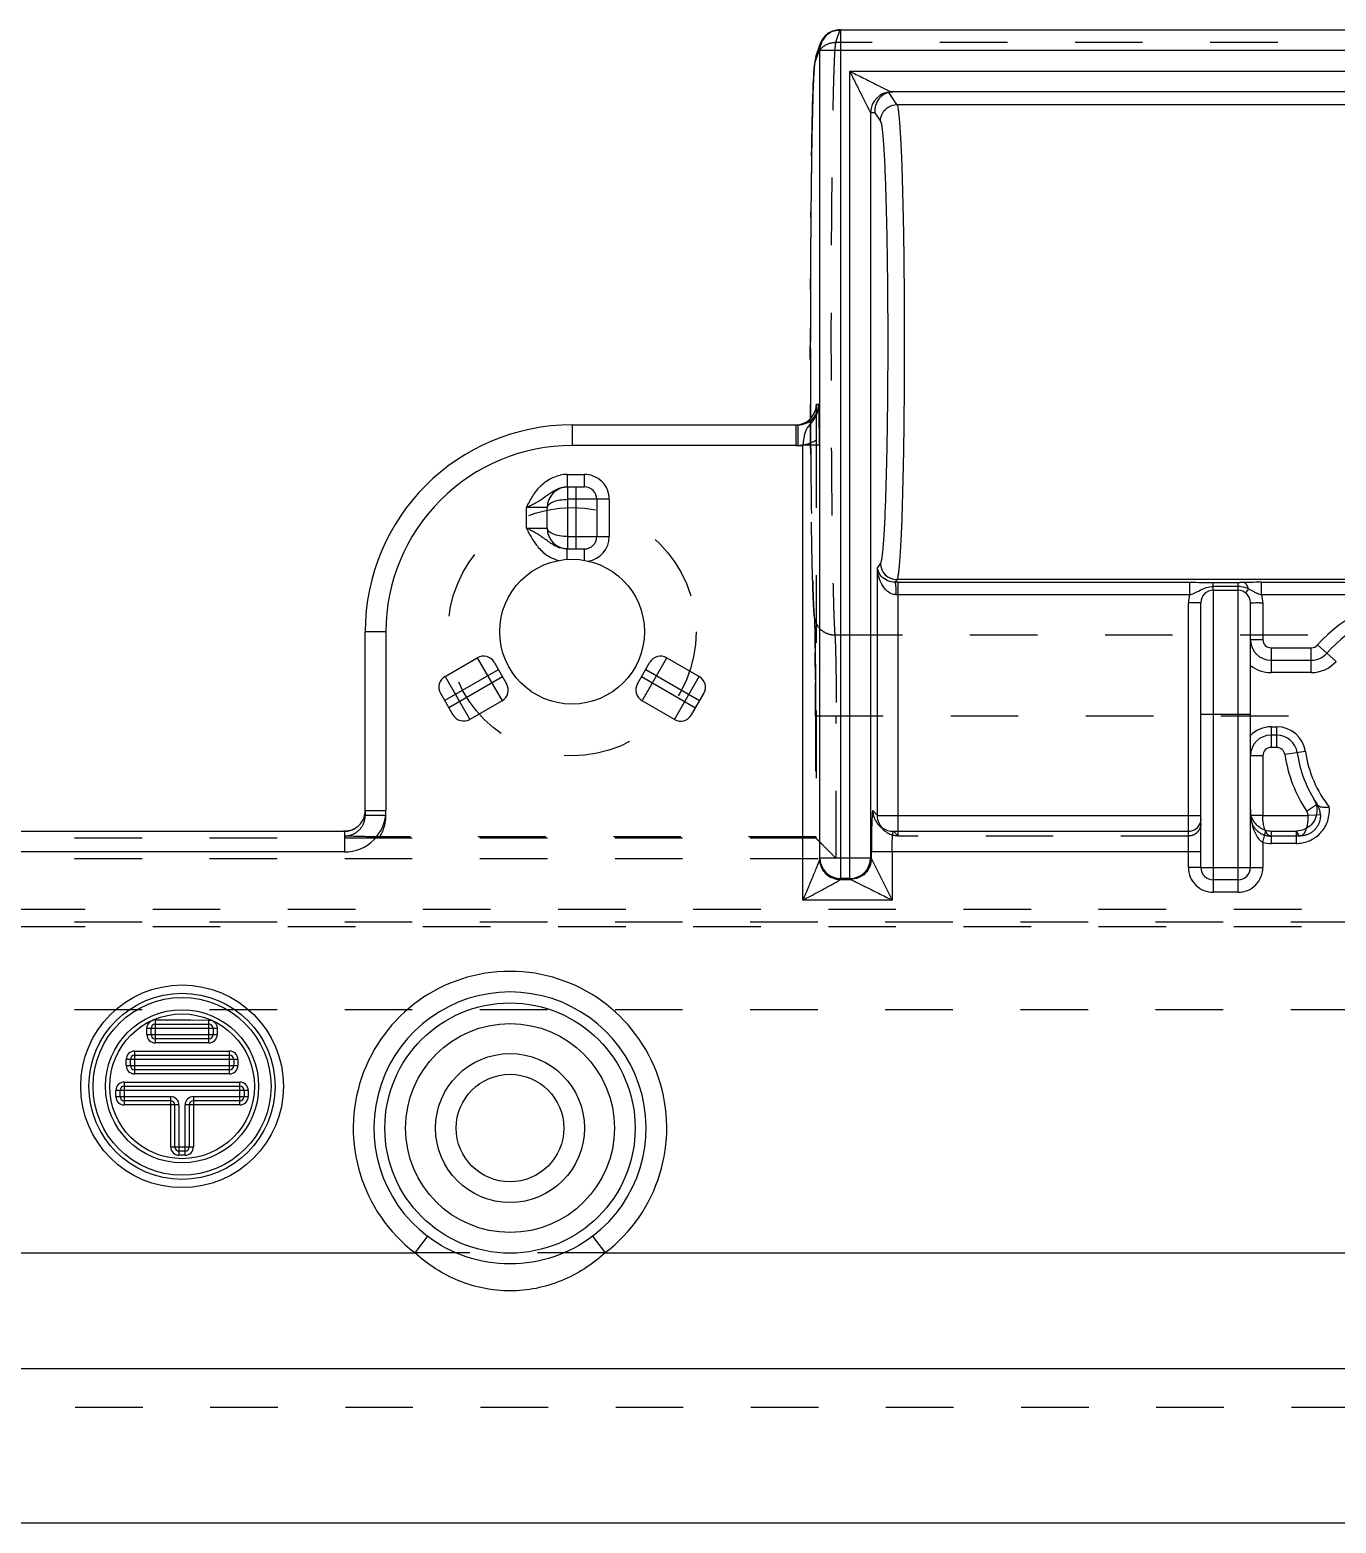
# Model space of a CAD drawing. Header units: millimetres. Extents: x 564 to 2602, y -1989 to 1042.
# Drawn here: x 1040.51 to 1072.09, y 110.2 to 146.3 of the extents above; entities that cross this region are included whole.
import ezdxf

# ---------------------------------------------------------------- set-up
doc = ezdxf.new("R2010")
doc.units = ezdxf.units.MM
doc.header["$LTSCALE"] = 16.335
doc.linetypes.add('HIDDEN', pattern=[0.2, 0.1, -0.1])
doc.layers.get('0').update_dxf_attribs({"linetype": 'CONTINUOUS'})
doc.layers.add('DEFAULT_2', color=8, linetype='HIDDEN')

msp = doc.modelspace()

# ---------------------------------------------------------------- linework, layer by layer
at = {"color": 7, "linetype": 'Continuous'}
for p, q in [((1060.105, 146.296), (1060.105, 125.779)), ((1060.105, 146.296), (1083.845, 146.296)), ((1059.511, 145.647), (1059.613, 145.952)), ((1059.587, 145.794), (1059.613, 145.952)), ((1059.486, 145.489), (1059.587, 145.794)), ((1059.511, 145.647), (1059.486, 145.489)), ((1059.605, 126.279), (1059.605, 145.796)), ((1084.114, 145.796), (1059.605, 145.796)), ((1060.331, 125.779), (1060.331, 145.294)), ((1060.331, 145.294), (1084.114, 145.294)), ((1061.468, 144.49), (1061.273, 144.784)), ((1084.123, 144.794), (1061.331, 144.794)), ((1061.468, 144.49), (1077.814, 144.49)), ((1060.831, 144.294), (1060.831, 126.279)), ((1060.933, 144.294), (1060.831, 144.294)), ((1060.933, 144.294), (1061.068, 144.091)), ((1059.404, 143.247), (1059.405, 143.294)), ((1059.386, 141.77), (1059.388, 141.899)), ((1059.376, 140.009), (1059.377, 140.282)), ((1059.374, 138.324), (1059.374, 138.659)), ((1059.377, 137.238), (1059.379, 136.853)), ((1059.378, 136.894), (1059.377, 137.236)), ((1059.521, 137.248), (1059.579, 137.248)), ((1053.614, 136.748), (1053.614, 136.248)), ((1053.614, 136.748), (1059.079, 136.748)), ((1059.079, 136.248), (1059.079, 136.748)), ((1059.079, 136.248), (1053.614, 136.248)), ((1059.195, 125.261), (1059.195, 136.255)), ((1059.594, 136.255), (1059.195, 136.255)), ((1059.594, 136.255), (1059.594, 126.254)), ((1053.494, 135.548), (1053.494, 135.248)), ((1053.494, 135.548), (1053.914, 135.548)), ((1053.914, 135.248), (1053.914, 135.548)), ((1053.514, 133.748), (1053.514, 135.248)), ((1053.514, 135.248), (1053.914, 135.248)), ((1053.714, 133.748), (1053.714, 135.248)), ((1052.514, 134.248), (1052.514, 134.748)), ((1053.014, 134.748), (1052.514, 134.748)), ((1053.014, 134.248), (1053.014, 134.748)), ((1054.514, 134.948), (1053.514, 134.948)), ((1054.214, 134.948), (1054.214, 134.048)), ((1054.514, 134.948), (1054.514, 134.048)), ((1052.514, 134.248), (1053.014, 134.248)), ((1053.514, 134.048), (1054.514, 134.048)), ((1053.494, 133.494), (1053.494, 133.715)), ((1053.514, 133.748), (1053.914, 133.748)), ((1053.914, 133.472), (1053.914, 133.748)), ((1061.068, 133.405), (1060.999, 133.302)), ((1060.999, 127.307), (1060.999, 133.302)), ((1061.468, 133.006), (1061.426, 132.942)), ((1077.814, 133.006), (1061.468, 133.006)), ((1061.499, 127.112), (1061.499, 132.942)), ((1061.499, 132.942), (1068.546, 132.942)), ((1068.546, 132.642), (1068.546, 132.942)), ((1069.114, 132.758), (1069.114, 132.933)), ((1069.114, 132.933), (1069.714, 132.933)), ((1069.714, 132.788), (1069.714, 132.933)), ((1069.888, 132.936), (1069.855, 132.935)), ((1070.281, 132.642), (1070.281, 132.942)), ((1070.281, 132.942), (1077.946, 132.942)), ((1068.546, 132.642), (1061.499, 132.642)), ((1069.714, 132.841), (1069.114, 132.841)), ((1069.114, 132.748), (1069.114, 125.448)), ((1069.114, 132.748), (1069.714, 132.748)), ((1069.714, 125.448), (1069.714, 132.748)), ((1069.965, 132.781), (1069.894, 132.687)), ((1077.946, 132.642), (1070.281, 132.642)), ((1068.514, 127.106), (1068.514, 132.448)), ((1068.814, 132.448), (1068.514, 132.448)), ((1068.814, 126.048), (1068.814, 132.448)), ((1070.014, 126.048), (1070.014, 132.448)), ((1070.314, 132.445), (1070.314, 131.558)), ((1048.614, 127.422), (1048.614, 131.748)), ((1049.114, 131.748), (1048.614, 131.748)), ((1049.114, 131.748), (1049.114, 127.422)), ((1070.014, 131.558), (1070.314, 131.558)), ((1071.635, 131.426), (1072.085, 131.03)), ((1050.543, 130.667), (1051.322, 131.117)), ((1051.322, 131.117), (1051.922, 130.078)), ((1055.306, 130.078), (1055.906, 131.117)), ((1055.906, 131.117), (1056.689, 130.665)), ((1070.514, 131.358), (1070.514, 130.758)), ((1070.514, 131.358), (1071.484, 131.358)), ((1070.514, 131.058), (1071.484, 131.058)), ((1071.484, 130.758), (1071.484, 131.358)), ((1050.533, 130.084), (1051.832, 130.834)), ((1051.732, 131.008), (1052.032, 130.488)), ((1055.196, 130.488), (1055.496, 131.008)), ((1055.396, 130.834), (1056.698, 130.082)), ((1071.484, 130.758), (1070.514, 130.758)), ((1050.543, 130.667), (1051.143, 129.628)), ((1050.633, 129.911), (1051.932, 130.661)), ((1055.296, 130.661), (1056.598, 129.909)), ((1056.089, 129.626), (1056.689, 130.665)), ((1050.433, 130.258), (1050.733, 129.738)), ((1051.922, 130.078), (1051.143, 129.628)), ((1056.089, 129.626), (1055.306, 130.078)), ((1056.498, 129.736), (1056.798, 130.256)), ((1070.014, 129.748), (1068.814, 129.748)), ((1070.514, 129.448), (1070.514, 128.948)), ((1070.514, 129.448), (1070.65, 129.448)), ((1070.65, 129.248), (1070.514, 129.248)), ((1070.65, 128.948), (1070.65, 129.448)), ((1070.65, 128.948), (1070.514, 128.948)), ((1070.314, 128.748), (1070.014, 128.748)), ((1070.314, 128.748), (1070.314, 127.307)), ((1071.343, 128.848), (1070.848, 128.776)), ((1071.372, 127.412), (1071.586, 127.555)), ((1048.614, 127.422), (1049.114, 127.422)), ((1060.999, 127.307), (1060.885, 127.422)), ((1060.999, 127.307), (1068.804, 127.307)), ((1070.314, 127.307), (1071.405, 127.307)), ((1071.593, 127.314), (1071.405, 127.307)), ((999.114, 126.922), (1048.111, 126.922)), ((1061.385, 126.922), (1068.514, 126.922)), ((1068.514, 126.048), (1068.514, 126.922)), ((1070.314, 126.655), (1070.389, 126.945)), ((1070.514, 126.929), (1070.514, 126.629)), ((1070.514, 126.929), (1071.124, 126.929)), ((1071.124, 126.629), (1071.124, 126.929)), ((1048.114, 126.422), (1032.414, 126.422)), ((1068.814, 126.422), (1060.849, 126.422)), ((1061.349, 126.422), (1061.349, 125.261)), ((1070.314, 126.655), (1070.314, 126.048)), ((1071.124, 126.629), (1070.514, 126.629)), ((1059.596, 126.26), (1059.605, 126.279)), ((1059.605, 126.279), (1060.831, 126.279)), ((1060.849, 126.26), (1060.877, 126.205)), ((1060.877, 126.205), (1061.349, 125.261)), ((1068.814, 126.048), (1070.314, 126.048)), ((1060.096, 125.76), (1060.105, 125.779)), ((1060.096, 125.76), (1060.35, 125.76)), ((1060.331, 125.779), (1060.105, 125.779)), ((1060.331, 125.779), (1060.35, 125.76)), ((1069.714, 125.748), (1069.114, 125.748)), ((1061.349, 125.261), (1059.195, 125.261)), ((1069.714, 125.448), (1069.114, 125.448)), ((1043.336, 122.008), (1043.336, 122.158)), ((1043.386, 122.158), (1043.336, 122.158)), ((1043.436, 122.008), (1043.436, 122.158)), ((1045.036, 122.158), (1043.436, 122.158)), ((1043.527, 122.366), (1043.964, 122.362)), ((1043.536, 122.366), (1043.536, 121.908)), ((1043.536, 122.258), (1044.836, 122.258)), ((1043.964, 122.362), (1044.4, 122.362)), ((1044.4, 122.362), (1044.836, 122.358)), ((1044.836, 122.271), (1044.836, 122.358)), ((1044.836, 121.808), (1044.836, 122.258)), ((1044.936, 122.158), (1044.936, 122.008)), ((1045.036, 122.158), (1045.036, 122.008)), ((1043.336, 122.008), (1044.936, 122.008)), ((1044.836, 121.908), (1043.536, 121.908)), ((1043.536, 121.895), (1043.536, 121.808)), ((1044.836, 121.808), (1043.536, 121.808)), ((1044.986, 122.008), (1045.036, 122.008)), ((1042.836, 121.258), (1042.836, 121.408)), ((1042.886, 121.408), (1042.836, 121.408)), ((1042.936, 121.258), (1042.936, 121.408)), ((1045.536, 121.408), (1042.936, 121.408)), ((1043.036, 121.608), (1043.036, 121.158)), ((1043.036, 121.608), (1045.336, 121.608)), ((1043.036, 121.508), (1045.336, 121.508)), ((1045.336, 121.521), (1045.336, 121.608)), ((1045.336, 121.058), (1045.336, 121.508)), ((1045.436, 121.408), (1045.436, 121.258)), ((1045.536, 121.408), (1045.536, 121.258)), ((1042.836, 121.258), (1045.436, 121.258)), ((1045.336, 121.158), (1043.036, 121.158)), ((1043.036, 121.145), (1043.036, 121.058)), ((1045.336, 121.058), (1043.036, 121.058)), ((1045.486, 121.258), (1045.536, 121.258)), ((1042.586, 120.508), (1042.586, 120.658)), ((1042.636, 120.658), (1042.586, 120.658)), ((1042.686, 120.508), (1042.686, 120.658)), ((1045.686, 120.658), (1042.686, 120.658)), ((1042.786, 120.858), (1042.786, 120.408)), ((1042.786, 120.858), (1045.586, 120.858)), ((1042.786, 120.758), (1045.586, 120.758)), ((1045.586, 120.771), (1045.586, 120.858)), ((1045.586, 120.308), (1045.586, 120.758)), ((1045.686, 120.658), (1045.686, 120.508)), ((1045.786, 120.658), (1045.699, 120.658)), ((1045.786, 120.658), (1045.786, 120.508)), ((1042.586, 120.508), (1042.672, 120.508)), ((1042.686, 120.508), (1043.911, 120.508)), ((1043.911, 120.408), (1042.786, 120.408)), ((1042.786, 120.395), (1042.786, 120.308)), ((1043.911, 120.308), (1042.786, 120.308)), ((1043.911, 120.408), (1043.911, 120.508)), ((1043.911, 119.293), (1043.911, 120.395)), ((1044.011, 119.293), (1044.011, 120.308)), ((1044.111, 120.308), (1044.011, 120.308)), ((1044.111, 120.308), (1044.111, 119.193)), ((1044.261, 119.093), (1044.261, 120.308)), ((1044.361, 120.308), (1044.261, 120.308)), ((1044.361, 120.308), (1044.361, 119.293)), ((1045.586, 120.308), (1044.374, 120.308)), ((1044.461, 120.508), (1044.461, 120.408)), ((1044.461, 120.508), (1045.686, 120.508)), ((1045.586, 120.408), (1044.461, 120.408)), ((1044.461, 120.308), (1044.461, 119.293)), ((1045.736, 120.508), (1045.786, 120.508)), ((1043.911, 119.293), (1044.361, 119.293)), ((1044.261, 119.193), (1044.111, 119.193)), ((1044.111, 119.143), (1044.111, 119.093)), ((1044.374, 119.293), (1044.461, 119.293)), ((1044.261, 119.093), (1044.111, 119.093)), ((1050.118, 117.133), (1049.815, 116.736)), ((1054.11, 117.133), (1054.413, 116.736)), ((1005.664, 116.736), (1049.815, 116.736)), ((1054.413, 116.736), (1087.564, 116.736)), ((1005.664, 113.934), (1087.564, 113.934)), ((1087.564, 110.198), (1005.664, 110.198))]:
    msp.add_line(p, q, dxfattribs=at)
for centre, radius in [((1053.614, 131.748), 1.75), ((1044.186, 120.758), 2.45), ((1044.186, 120.758), 2.25), ((1044.186, 120.758), 2.15), ((1052.114, 119.748), 3.025), ((1044.186, 120.758), 1.85), ((1044.186, 120.758), 1.75), ((1052.114, 119.748), 2.525), ((1052.114, 119.748), 1.8), ((1052.114, 119.748), 1.3)]:
    msp.add_circle(centre, radius, dxfattribs=at)
for centre, radius, start, end in [((1060.105, 145.796), 0.5, 90.0047, 180.0047), ((1060.089, 145.796), 0.5, 90.0021, 161.7667), ((1061.332, 144.293), 0.501, 89.9986, 179.8805), ((1281.486, 139.878), 222.108, 179.13086, 179.47843), ((1386.949, 138.96), 327.575, 179.50856, 179.76884), ((1442.892, 138.748), 383.518, 179.81162, 180.01323), ((1431.972, 138.726), 372.598, 180.06171, 180.22906), ((1059.079, 137.248), 0.5, 269.9869, 359.9871), ((1053.614, 131.748), 5, 90, 180), ((1053.614, 131.748), 4.5, 89.9995, 180.0005), ((1059.079, 137.249), 1.001, 270.0032, 276.6402), ((1053.496, 134.686), 0.862, 90.1915, 101.4027), ((1053.914, 134.948), 0.6, 359.9997, 90.0003), ((1053.514, 134.748), 0.5, 90, 180), ((1053.914, 134.948), 0.3, 0, 90), ((1053.514, 134.248), 0.5, 180, 270), ((1053.914, 134.048), 0.3, 270, 0), ((1053.914, 134.048), 0.6, 278.4228, 360), ((1053.523, 134.426), 0.682, 245.8811, 252.403), ((1061.469, 133.406), 0.4, 180.1289, 269.9148), ((1061.5, 117.903), 15.039, 90.0029, 90.283), ((1069.713, 136.612), 3.679, 270.018, 270.7075), ((1070.35, 115.349), 17.593, 91.2683, 91.5063), ((1061.499, 126.7), 5.942, 89.9998, 90.4429), ((1069.114, 132.448), 0.6, 161.0818, 180), ((1069.114, 132.448), 0.3, 90, 180), ((1069.714, 132.448), 0.3, 0, 90), ((1070.568, 133.628), 1.028, 242.5171, 248.0109), ((1069.714, 132.448), 0.6, 359.7497, 18.918), ((1074.114, 129.248), 3.3, 41.2999, 138.7001), ((1074.114, 129.248), 3, 41.2999, 138.7001), ((1070.514, 131.558), 0.5, 180, 270), ((1070.514, 131.558), 0.2, 179.9956, 270.0027), ((1071.484, 131.558), 0.2, 269.9951, 318.7001), ((1051.472, 130.858), 0.3, 30, 120), ((1055.756, 130.858), 0.3, 60, 150), ((1071.484, 131.558), 0.5, 270, 318.7001), ((1070.514, 131.558), 0.8, 231.3178, 270), ((1071.484, 131.558), 0.8, 269.9996, 318.7001), ((1050.693, 130.408), 0.3, 120, 210), ((1051.772, 130.338), 0.3, 300, 30), ((1055.456, 130.338), 0.3, 150, 240), ((1056.539, 130.406), 0.3, 330, 60), ((1050.993, 129.888), 0.3, 210, 300), ((1056.239, 129.886), 0.3, 240, 330), ((1070.514, 128.748), 0.7, 90, 135.5847), ((1070.514, 128.748), 0.5, 90, 180), ((1070.65, 128.748), 0.7, 8.2114, 90.0009), ((1070.65, 128.748), 0.5, 8.2132, 90), ((1070.514, 128.748), 0.2, 89.9976, 179.9692), ((1070.65, 128.748), 0.2, 8.2099, 90.0025), ((1074.114, 129.248), 3.3, 188.2134, 213.7846), ((1074.114, 129.248), 3, 188.2132, 213.6345), ((1074.114, 129.248), 2.8, 188.2137, 218.3931), ((1048.114, 127.422), 1, 270.0001, 0.0002), ((1048.114, 127.422), 0.5, 320.7514, 359.9998), ((1061.499, 127.307), 0.499, 202.4722, 215.6759), ((1071.206, 127.3), 0.199, 2.0763, 12.7017), ((1070.509, 127.407), 0.477, 236.9204, 255.4342), ((1070.514, 127.428), 0.499, 255.5049, 269.99), ((1070.514, 127.428), 0.799, 255.5152, 269.9901), ((1071.124, 127.415), 0.786, 270.0109, 274.5461), ((1060.105, 126.279), 0.5, 180.0559, 269.9721), ((1060.33, 126.28), 0.5, 270.0826, 359.9174), ((1069.114, 126.048), 0.6, 179.9813, 270.0002), ((1069.114, 126.048), 0.3, 179.9996, 270.0002), ((1069.714, 126.048), 0.6, 269.999, 0.001), ((1069.714, 126.048), 0.3, 270, 0), ((1052.114, 119.748), 3.789, 307.3584, 232.6416), ((1052.114, 119.748), 3.29, 307.358, 232.6418), ((1043.536, 122.158), 0.1, 90, 180), ((1044.836, 122.158), 0.1, 360, 90), ((1043.536, 122.008), 0.2, 179.9965, 270.0032), ((1043.536, 122.008), 0.1, 180, 270), ((1044.836, 122.008), 0.2, 269.9965, 0.0032), ((1044.836, 122.008), 0.1, 270, 0), ((1043.036, 121.408), 0.2, 89.9966, 180.0034), ((1043.036, 121.408), 0.1, 90, 180), ((1045.336, 121.408), 0.2, 359.9965, 90.0032), ((1045.336, 121.408), 0.1, 360, 90), ((1043.036, 121.258), 0.2, 179.9965, 270.0032), ((1043.036, 121.258), 0.1, 180, 270), ((1045.336, 121.258), 0.2, 269.9965, 0.0032), ((1045.336, 121.258), 0.1, 270, 0), ((1042.786, 120.658), 0.2, 89.9965, 180.0032), ((1042.786, 120.658), 0.1, 90, 180), ((1045.586, 120.658), 0.2, 359.9965, 90.0032), ((1045.586, 120.658), 0.1, 360, 90), ((1042.786, 120.508), 0.2, 179.9965, 270.0032), ((1042.786, 120.508), 0.1, 180, 270), ((1043.911, 120.308), 0.2, 359.9965, 90.0032), ((1043.911, 120.308), 0.1, 0, 90), ((1044.461, 120.308), 0.2, 89.9965, 180.0032), ((1044.461, 120.308), 0.1, 90, 180), ((1045.586, 120.508), 0.2, 269.9965, 0.0032), ((1045.586, 120.508), 0.1, 270, 0), ((1044.111, 119.293), 0.2, 179.9965, 270.0032), ((1044.111, 119.293), 0.1, 180, 270), ((1044.261, 119.293), 0.2, 269.9965, 0.0032), ((1044.261, 119.293), 0.1, 270, 0)]:
    msp.add_arc(centre, radius, start, end, dxfattribs=at)
msp.add_ellipse((1061.7, 144.294), major_axis=(0.563, -0.405), ratio=0.519761, start_param=2.695325, end_param=2.71934, dxfattribs=at)
for points, knots in [([(1060.088, 146.296), (1059.984, 146.296), (1059.773, 146.228), (1059.645, 146.049), (1059.613, 145.952)], [0, 0, 0, 0, 0.505256, 1, 1, 1, 1]), ([(1059.455, 145.167), (1059.459, 145.24), (1059.464, 145.335), (1059.476, 145.442), (1059.482, 145.477), (1059.486, 145.489)], [0, 0, 0, 0, 0.67489, 0.881473, 1, 1, 1, 1]), ([(1059.405, 143.294), (1059.411, 143.669), (1059.423, 144.294), (1059.442, 144.918), (1059.455, 145.167)], [0, 0, 0, 0, 0.600701, 1, 1, 1, 1]), ([(1059.458, 145.234), (1059.457, 145.211), (1059.451, 145.103), (1059.447, 144.995), (1059.443, 144.911)], [0, 0, 0, 0, 0.220208, 1, 1, 1, 1]), ([(1060.331, 145.294), (1060.429, 145.245), (1060.575, 145.172), (1060.768, 145.075), (1060.91, 145.005), (1061.025, 144.947), (1061.113, 144.903), (1061.175, 144.872), (1061.231, 144.844), (1061.278, 144.82), (1061.31, 144.806), (1061.326, 144.794), (1061.331, 144.794)], [0, 0, 0, 0, 0.293272, 0.438058, 0.580131, 0.717314, 0.782864, 0.844993, 0.902263, 0.951568, 0.985649, 1, 1, 1, 1]), ([(1060.831, 144.294), (1060.829, 144.301), (1060.818, 144.319), (1060.801, 144.355), (1060.776, 144.403), (1060.737, 144.481), (1060.684, 144.588), (1060.617, 144.723), (1060.547, 144.862), (1060.451, 145.053), (1060.379, 145.197), (1060.331, 145.294)], [0, 0, 0, 0, 0.018955, 0.056025, 0.10642, 0.163908, 0.29095, 0.426809, 0.567281, 0.710339, 1, 1, 1, 1]), ([(1059.443, 144.911), (1059.427, 144.477), (1059.404, 143.423), (1059.383, 141.632), (1059.373, 139.509), (1059.374, 138.005), (1059.377, 137.238)], [0, 0, 0, 0, 0.169792, 0.412294, 0.700083, 1, 1, 1, 1]), ([(1061.273, 144.784), (1061.26, 144.781), (1061.202, 144.764), (1061.147, 144.734), (1061.11, 144.704)], [0, 0, 0, 0, 0.216097, 1, 1, 1, 1]), ([(1060.973, 144.527), (1060.966, 144.509), (1060.938, 144.435), (1060.929, 144.354), (1060.933, 144.294)], [0, 0, 0, 0, 0.241123, 1, 1, 1, 1]), ([(1061.11, 144.704), (1061.097, 144.694), (1061.04, 144.644), (1060.996, 144.58), (1060.973, 144.527)], [0, 0, 0, 0, 0.229125, 1, 1, 1, 1]), ([(1061.069, 144.09), (1061.069, 144.16), (1061.107, 144.301), (1061.211, 144.404), (1061.272, 144.438)], [0, 0, 0, 0, 0.499929, 1, 1, 1, 1]), ([(1061.468, 144.49), (1061.478, 144.474), (1061.49, 144.419), (1061.507, 144.314), (1061.522, 144.158), (1061.538, 143.954), (1061.554, 143.703), (1061.575, 143.282), (1061.597, 142.659), (1061.618, 141.811), (1061.634, 140.853), (1061.643, 139.82), (1061.645, 139.109), (1061.645, 138.748)], [0, 0, 0, 0, 0.009926, 0.028528, 0.055778, 0.091477, 0.135298, 0.186887, 0.311447, 0.460725, 0.629316, 0.811336, 1, 1, 1, 1]), ([(1061.068, 144.091), (1061.078, 144.075), (1061.09, 144.024), (1061.107, 143.927), (1061.123, 143.783), (1061.139, 143.594), (1061.154, 143.36), (1061.175, 142.968), (1061.197, 142.388), (1061.218, 141.599), (1061.234, 140.708), (1061.243, 139.746), (1061.247, 138.748), (1061.243, 137.75), (1061.234, 136.788), (1061.218, 135.896), (1061.197, 135.107), (1061.175, 134.527), (1061.154, 134.135), (1061.139, 133.902), (1061.123, 133.713), (1061.107, 133.569), (1061.09, 133.472), (1061.078, 133.421), (1061.068, 133.405)], [0, 0, 0, 0, 0.005115, 0.014354, 0.027861, 0.045665, 0.067584, 0.093392, 0.155677, 0.230311, 0.314638, 0.405624, 0.499999, 0.594373, 0.68536, 0.769687, 0.844321, 0.906607, 0.932415, 0.954335, 0.972139, 0.985646, 0.994885, 1, 1, 1, 1]), ([(1061.645, 138.748), (1061.645, 138.386), (1061.643, 137.676), (1061.634, 136.642), (1061.618, 135.684), (1061.597, 134.837), (1061.575, 134.213), (1061.554, 133.792), (1061.538, 133.541), (1061.522, 133.338), (1061.507, 133.181), (1061.49, 133.077), (1061.478, 133.022), (1061.468, 133.006)], [0, 0, 0, 0, 0.188664, 0.370685, 0.539276, 0.688553, 0.813113, 0.864703, 0.908523, 0.944222, 0.971472, 0.990074, 1, 1, 1, 1]), ([(1059.579, 137.248), (1059.579, 137.172), (1059.548, 137.021), (1059.432, 136.837), (1059.288, 136.683), (1059.242, 136.552), (1059.227, 136.487)], [0, 0, 0, 0, 0.267092, 0.524414, 0.762351, 1, 1, 1, 1]), ([(1059.212, 136.786), (1059.273, 136.811), (1059.385, 136.885), (1059.458, 136.997), (1059.483, 137.057)], [0, 0, 0, 0, 0.500114, 1, 1, 1, 1]), ([(1059.227, 136.487), (1059.223, 136.468), (1059.208, 136.392), (1059.2, 136.314), (1059.195, 136.255)], [0, 0, 0, 0, 0.240087, 1, 1, 1, 1]), ([(1052.514, 134.748), (1052.558, 134.843), (1052.657, 135.029), (1052.782, 135.2), (1052.857, 135.273)], [0, 0, 0, 0, 0.500358, 1, 1, 1, 1]), ([(1052.514, 134.748), (1052.598, 134.79), (1052.754, 134.868), (1052.899, 134.965), (1052.964, 135.012)], [0, 0, 0, 0, 0.540803, 1, 1, 1, 1]), ([(1052.964, 135.012), (1053.028, 135.058), (1053.147, 135.15), (1053.287, 135.214), (1053.357, 135.231)], [0, 0, 0, 0, 0.520828, 1, 1, 1, 1]), ([(1053.014, 134.748), (1053.014, 134.813), (1053.15, 134.897), (1053.322, 134.937), (1053.448, 134.948), (1053.514, 134.948)], [0, 0, 0, 0, 0.349146, 0.648223, 1, 1, 1, 1]), ([(1052.514, 134.248), (1052.548, 134.164), (1052.639, 134.007), (1052.738, 133.855), (1052.797, 133.786)], [0, 0, 0, 0, 0.500099, 1, 1, 1, 1]), ([(1052.791, 134.099), (1052.769, 134.113), (1052.679, 134.167), (1052.586, 134.215), (1052.514, 134.248)], [0, 0, 0, 0, 0.244317, 1, 1, 1, 1]), ([(1053.244, 133.804), (1053.161, 133.841), (1053.013, 133.948), (1052.867, 134.052), (1052.791, 134.099)], [0, 0, 0, 0, 0.506163, 1, 1, 1, 1]), ([(1053.514, 134.048), (1053.447, 134.048), (1053.321, 134.059), (1053.148, 134.1), (1053.014, 134.183), (1053.014, 134.248)], [0, 0, 0, 0, 0.356124, 0.655039, 1, 1, 1, 1]), ([(1061.426, 132.942), (1061.306, 132.941), (1061.094, 133.027), (1061.005, 133.222), (1060.999, 133.302)], [0, 0, 0, 0, 0.601801, 1, 1, 1, 1]), ([(1061.453, 132.642), (1061.412, 132.642), (1061.332, 132.659), (1061.202, 132.743), (1061.091, 132.893), (1061.019, 133.094), (1061.001, 133.233), (1060.999, 133.302)], [0, 0, 0, 0, 0.140285, 0.27347, 0.523354, 0.763732, 1, 1, 1, 1]), ([(1061.453, 132.642), (1061.453, 132.678), (1061.451, 132.747), (1061.447, 132.829), (1061.441, 132.884), (1061.437, 132.912), (1061.432, 132.93), (1061.428, 132.94), (1061.426, 132.942)], [0, 0, 0, 0, 0.356414, 0.683477, 0.809878, 0.905381, 0.968781, 1, 1, 1, 1]), ([(1068.546, 132.942), (1068.643, 132.942), (1068.832, 132.94), (1069.021, 132.933), (1069.114, 132.933)], [0, 0, 0, 0, 0.51153, 1, 1, 1, 1]), ([(1069.855, 132.935), (1069.847, 132.935), (1069.814, 132.934), (1069.782, 132.934), (1069.758, 132.934)], [0, 0, 0, 0, 0.265149, 1, 1, 1, 1]), ([(1069.898, 132.912), (1069.895, 132.915), (1069.883, 132.926), (1069.867, 132.934), (1069.856, 132.936)], [0, 0, 0, 0, 0.280744, 1, 1, 1, 1]), ([(1069.965, 132.781), (1069.962, 132.795), (1069.947, 132.841), (1069.923, 132.887), (1069.898, 132.912)], [0, 0, 0, 0, 0.278496, 1, 1, 1, 1]), ([(1070.281, 132.942), (1070.254, 132.942), (1070.147, 132.942), (1070.04, 132.94), (1069.961, 132.938)], [0, 0, 0, 0, 0.257595, 1, 1, 1, 1]), ([(1068.546, 132.642), (1068.56, 132.646), (1068.619, 132.664), (1068.677, 132.688), (1068.719, 132.709)], [0, 0, 0, 0, 0.230241, 1, 1, 1, 1]), ([(1068.719, 132.709), (1068.733, 132.716), (1068.794, 132.748), (1068.855, 132.781), (1068.906, 132.8)], [0, 0, 0, 0, 0.213971, 1, 1, 1, 1]), ([(1068.906, 132.8), (1068.921, 132.806), (1068.988, 132.828), (1069.06, 132.841), (1069.114, 132.841)], [0, 0, 0, 0, 0.235655, 1, 1, 1, 1]), ([(1070.014, 132.448), (1070.014, 132.447), (1070.019, 132.449), (1070.025, 132.447), (1070.039, 132.448), (1070.056, 132.448), (1070.077, 132.448), (1070.114, 132.449), (1070.144, 132.45), (1070.164, 132.45)], [0, 0, 0, 0, 0.017436, 0.068743, 0.152708, 0.268092, 0.413369, 0.585803, 1, 1, 1, 1]), ([(1070.164, 132.45), (1070.176, 132.45), (1070.226, 132.449), (1070.276, 132.447), (1070.314, 132.445)], [0, 0, 0, 0, 0.235737, 1, 1, 1, 1]), ([(1070.248, 127.007), (1070.17, 127.058), (1070.051, 127.198), (1070.014, 127.372), (1070.014, 127.451)], [0, 0, 0, 0, 0.54443, 1, 1, 1, 1]), ([(1071.621, 127.444), (1071.623, 127.378), (1071.602, 127.243), (1071.458, 127.018), (1071.254, 126.929), (1071.124, 126.929)], [0, 0, 0, 0, 0.252778, 0.503615, 1, 1, 1, 1]), ([(1071.616, 127.586), (1071.633, 127.561), (1071.685, 127.514), (1071.753, 127.508), (1071.788, 127.507)], [0, 0, 0, 0, 0.466284, 1, 1, 1, 1]), ([(1071.788, 127.507), (1071.798, 127.506), (1071.842, 127.505), (1071.886, 127.507), (1071.919, 127.509)], [0, 0, 0, 0, 0.239515, 1, 1, 1, 1]), ([(1048.501, 127.106), (1048.452, 127.046), (1048.324, 126.948), (1048.165, 126.919), (1048.088, 126.922)], [0, 0, 0, 0, 0.501108, 1, 1, 1, 1]), ([(1060.885, 127.422), (1060.884, 127.423), (1060.879, 127.412), (1060.878, 127.403), (1060.873, 127.375), (1060.87, 127.331), (1060.863, 127.224), (1060.857, 127.051), (1060.853, 126.901), (1060.852, 126.816)], [0, 0, 0, 0, 0.013156, 0.032369, 0.060443, 0.143, 0.259425, 0.581976, 1, 1, 1, 1]), ([(1060.885, 127.422), (1060.885, 127.391), (1060.899, 127.262), (1060.962, 127.138), (1061.032, 127.068)], [0, 0, 0, 0, 0.237382, 1, 1, 1, 1]), ([(1061.032, 127.068), (1061.055, 127.044), (1061.157, 126.964), (1061.29, 126.922), (1061.385, 126.922)], [0, 0, 0, 0, 0.260592, 1, 1, 1, 1]), ([(1068.514, 126.922), (1068.578, 126.922), (1068.71, 126.965), (1068.787, 127.082), (1068.803, 127.144)], [0, 0, 0, 0, 0.499889, 1, 1, 1, 1]), ([(1070.314, 127.307), (1070.283, 127.307), (1070.187, 127.307), (1070.091, 127.304), (1070.027, 127.301)], [0, 0, 0, 0, 0.326763, 1, 1, 1, 1]), ([(1070.057, 127.077), (1070.075, 127.004), (1070.122, 126.865), (1070.204, 126.739), (1070.259, 126.692)], [0, 0, 0, 0, 0.511892, 1, 1, 1, 1]), ([(1070.326, 127.116), (1070.324, 127.131), (1070.316, 127.195), (1070.313, 127.259), (1070.314, 127.307)], [0, 0, 0, 0, 0.242347, 1, 1, 1, 1]), ([(1070.369, 126.951), (1070.364, 126.963), (1070.345, 127.017), (1070.333, 127.073), (1070.326, 127.116)], [0, 0, 0, 0, 0.226792, 1, 1, 1, 1]), ([(1071.391, 127.108), (1071.39, 127.098), (1071.383, 127.059), (1071.373, 127.02), (1071.364, 126.992)], [0, 0, 0, 0, 0.264001, 1, 1, 1, 1]), ([(1071.405, 127.307), (1071.405, 127.29), (1071.404, 127.224), (1071.399, 127.157), (1071.391, 127.108)], [0, 0, 0, 0, 0.255543, 1, 1, 1, 1]), ([(1048.108, 126.922), (1048.11, 126.923), (1048.114, 126.903), (1048.113, 126.886), (1048.115, 126.836), (1048.114, 126.777), (1048.114, 126.701), (1048.114, 126.582), (1048.114, 126.487), (1048.114, 126.422)], [0, 0, 0, 0, 0.015155, 0.068115, 0.158408, 0.282236, 0.434819, 0.610191, 1, 1, 1, 1]), ([(1061.349, 126.422), (1061.349, 126.487), (1061.351, 126.607), (1061.357, 126.748), (1061.364, 126.837), (1061.371, 126.884), (1061.374, 126.907), (1061.382, 126.923), (1061.385, 126.922)], [0, 0, 0, 0, 0.387275, 0.713575, 0.836223, 0.926078, 0.980569, 1, 1, 1, 1]), ([(1071.186, 126.632), (1071.286, 126.64), (1071.485, 126.694), (1071.649, 126.818), (1071.717, 126.893)], [0, 0, 0, 0, 0.500387, 1, 1, 1, 1]), ([(1059.594, 126.254), (1059.594, 126.247), (1059.589, 126.227), (1059.572, 126.175), (1059.539, 126.089), (1059.492, 125.971), (1059.417, 125.791), (1059.318, 125.553), (1059.236, 125.359), (1059.195, 125.261)], [0, 0, 0, 0, 0.021145, 0.05581, 0.154756, 0.276851, 0.412144, 0.700563, 1, 1, 1, 1]), ([(1059.594, 126.254), (1059.595, 126.127), (1059.679, 125.924), (1059.901, 125.786), (1060.032, 125.758), (1060.094, 125.757)], [0, 0, 0, 0, 0.494476, 0.754702, 1, 1, 1, 1]), ([(1059.596, 126.26), (1059.596, 126.197), (1059.624, 126.067), (1059.732, 125.896), (1059.903, 125.789), (1060.033, 125.761), (1060.096, 125.76)], [0, 0, 0, 0, 0.242393, 0.499925, 0.757505, 1, 1, 1, 1]), ([(1060.849, 126.26), (1060.849, 126.197), (1060.821, 126.067), (1060.714, 125.896), (1060.542, 125.789), (1060.413, 125.761), (1060.35, 125.76)], [0, 0, 0, 0, 0.242441, 0.500034, 0.757605, 1, 1, 1, 1]), ([(1068.814, 126.048), (1068.814, 126.048), (1068.811, 126.047), (1068.807, 126.048), (1068.8, 126.048), (1068.785, 126.048), (1068.76, 126.048), (1068.723, 126.047), (1068.678, 126.047), (1068.608, 126.047), (1068.552, 126.047), (1068.514, 126.048)], [0, 0, 0, 0, 0.004913, 0.019439, 0.043324, 0.076307, 0.168503, 0.292816, 0.444331, 0.617821, 1, 1, 1, 1]), ([(1059.195, 125.261), (1059.282, 125.307), (1059.413, 125.376), (1059.587, 125.468), (1059.714, 125.536), (1059.835, 125.601), (1059.932, 125.654), (1060.001, 125.694), (1060.045, 125.719), (1060.074, 125.74), (1060.093, 125.751), (1060.094, 125.757)], [0, 0, 0, 0, 0.289269, 0.432154, 0.572466, 0.708208, 0.835223, 0.892632, 0.942752, 0.980832, 1, 1, 1, 1]), ([(1060.35, 125.76), (1060.357, 125.759), (1060.375, 125.748), (1060.41, 125.73), (1060.458, 125.706), (1060.537, 125.667), (1060.644, 125.613), (1060.778, 125.546), (1060.918, 125.477), (1061.109, 125.381), (1061.252, 125.309), (1061.349, 125.261)], [0, 0, 0, 0, 0.019149, 0.056046, 0.106209, 0.164143, 0.291122, 0.427018, 0.567433, 0.710446, 1, 1, 1, 1]), ([(1054.11, 117.133), (1053.829, 116.919), (1053.187, 116.58), (1052.114, 116.407), (1051.04, 116.58), (1050.398, 116.919), (1050.118, 117.133)], [0, 0, 0, 0, 0.248171, 0.500007, 0.751831, 1, 1, 1, 1]), ([(1054.413, 116.736), (1054.106, 116.449), (1053.558, 116.1), (1052.749, 115.853), (1052.114, 115.791), (1051.479, 115.854), (1050.67, 116.1), (1050.121, 116.448), (1049.815, 116.736)], [0, 0, 0, 0, 0.249488, 0.374573, 0.500029, 0.625501, 0.750553, 1, 1, 1, 1])]:
    msp.add_open_spline(points, degree=3, knots=knots, dxfattribs=at)
for points in [[(1059.614, 145.953), (1059.597, 145.902), (1059.589, 145.849), (1059.589, 145.796)], [(1061.272, 144.438), (1061.331, 144.471), (1061.401, 144.49), (1061.468, 144.49)], [(1059.483, 137.057), (1059.508, 137.117), (1059.521, 137.183), (1059.521, 137.248)], [(1059.021, 136.748), (1059.086, 136.748), (1059.152, 136.762), (1059.212, 136.786)], [(1052.857, 135.273), (1052.902, 135.319), (1052.952, 135.36), (1053.005, 135.396)], [(1053.005, 135.396), (1053.102, 135.46), (1053.212, 135.508), (1053.326, 135.531)], [(1053.357, 135.231), (1053.401, 135.242), (1053.448, 135.248), (1053.494, 135.248)], [(1052.797, 133.786), (1052.866, 133.706), (1052.948, 133.635), (1053.038, 133.579)], [(1053.038, 133.579), (1053.119, 133.529), (1053.209, 133.49), (1053.302, 133.47)], [(1053.494, 133.748), (1053.434, 133.748), (1053.373, 133.758), (1053.316, 133.776)], [(1069.791, 132.835), (1069.765, 132.839), (1069.74, 132.84), (1069.714, 132.841)], [(1069.965, 132.781), (1069.91, 132.807), (1069.851, 132.826), (1069.791, 132.835)], [(1069.965, 132.781), (1070.01, 132.764), (1070.051, 132.739), (1070.094, 132.716)], [(1070.184, 132.675), (1070.215, 132.662), (1070.248, 132.651), (1070.281, 132.642)], [(1071.55, 127.689), (1071.594, 127.617), (1071.619, 127.529), (1071.621, 127.444)], [(1071.882, 127.176), (1071.917, 127.282), (1071.93, 127.398), (1071.919, 127.509)], [(1061.037, 127.116), (1061.013, 127.176), (1060.999, 127.242), (1060.999, 127.307)], [(1071.371, 127.413), (1071.385, 127.392), (1071.395, 127.368), (1071.401, 127.344)], [(1071.717, 126.893), (1071.79, 126.974), (1071.848, 127.072), (1071.882, 127.176)], [(1070.259, 126.692), (1070.276, 126.678), (1070.294, 126.665), (1070.314, 126.655)], [(1043.336, 122.158), (1043.334, 122.189), (1043.342, 122.22), (1043.357, 122.247)], [(1043.357, 122.247), (1043.374, 122.28), (1043.402, 122.307), (1043.432, 122.329)], [(1043.432, 122.329), (1043.453, 122.344), (1043.477, 122.358), (1043.503, 122.361)], [(1044.836, 122.358), (1044.865, 122.355), (1044.895, 122.353), (1044.923, 122.345)], [(1044.923, 122.345), (1044.94, 122.334), (1044.956, 122.321), (1044.97, 122.307)], [(1044.97, 122.307), (1044.99, 122.287), (1045.008, 122.264), (1045.019, 122.238)], [(1045.019, 122.238), (1045.03, 122.213), (1045.035, 122.185), (1045.036, 122.158)]]:
    msp.add_open_spline(points, degree=3, dxfattribs=at)
at = {"layer": 'DEFAULT_2', "color": 8, "linetype": 'HIDDEN'}
for p, q in [((1060.087, 146.293), (1059.986, 145.988)), ((1060.105, 146.296), (1060.089, 146.296)), ((1083.742, 145.988), (1059.986, 145.988)), ((1059.511, 145.647), (1059.511, 145.647)), ((1059.605, 145.796), (1059.589, 145.796)), ((1059.379, 136.853), (1059.378, 136.894)), ((1059.379, 136.853), (1059.38, 136.651)), ((1059.38, 136.7), (1059.379, 136.853)), ((1059.021, 136.748), (1059.021, 136.248)), ((1059.382, 136.236), (1059.38, 136.7)), ((1059.38, 136.651), (1059.382, 136.238)), ((1059.513, 136.377), (1059.513, 126.79)), ((1053.514, 135.248), (1053.494, 135.248)), ((1053.494, 133.715), (1053.494, 133.748)), ((1053.494, 133.748), (1053.514, 133.748)), ((1069.114, 132.758), (1069.114, 132.748)), ((1069.714, 132.748), (1069.714, 132.788)), ((1059.466, 132.158), (1059.468, 132.118)), ((1059.468, 132.118), (1059.468, 132.118)), ((1059.478, 131.9), (1059.481, 131.794)), ((1059.479, 131.875), (1059.48, 131.839)), ((1059.48, 131.839), (1059.481, 131.81)), ((1059.481, 131.794), (1059.487, 131.522)), ((1059.487, 131.522), (1059.492, 131.173)), ((1059.966, 131.669), (1083.761, 131.669)), ((1059.49, 131.318), (1059.491, 131.242)), ((1059.492, 131.173), (1059.496, 130.752)), ((1059.496, 130.752), (1059.5, 130.013)), ((1059.498, 130.59), (1059.498, 130.519)), ((1059.5, 130.013), (1059.5, 126.766)), ((1059.5, 129.717), (1084.227, 129.717)), ((1060, 126.265), (1060, 129.717)), ((1071.586, 127.555), (1071.621, 127.579)), ((1048.614, 127.422), (1048.614, 127.307)), ((1049.114, 127.307), (1048.614, 127.307)), ((1049.114, 127.307), (1049.114, 127.422)), ((1061.032, 127.068), (1061.146, 126.954)), ((1061.499, 126.808), (1061.499, 127.112)), ((1068.514, 126.922), (1068.514, 127.106)), ((1068.804, 127.307), (1068.814, 127.307)), ((1068.814, 127.222), (1068.804, 127.144)), ((1071.705, 127.318), (1071.593, 127.314)), ((999.114, 126.765), (1059.5, 126.765)), ((1048.111, 126.922), (1048.111, 126.807)), ((1059.513, 126.79), (1048.97, 126.79)), ((1059.513, 126.79), (1059.5, 126.766)), ((1061.385, 126.922), (1061.499, 126.808)), ((1068.514, 126.808), (1061.499, 126.808)), ((1071.201, 126.808), (1070.514, 126.808)), ((1071.201, 126.808), (1071.124, 126.929)), ((1060.849, 126.26), (1060.849, 126.422)), ((999.114, 126.265), (1060, 126.265)), ((1060.831, 126.279), (1060.849, 126.26)), ((1094.114, 125.033), (999.114, 125.033)), ((999.114, 124.733), (1094.114, 124.733)), ((1094.114, 124.611), (999.114, 124.611)), ((999.114, 122.614), (1094.114, 122.614)), ((1043.436, 122.158), (1043.386, 122.158)), ((1044.836, 122.258), (1044.836, 122.271)), ((1043.536, 121.908), (1043.536, 121.895)), ((1044.936, 122.008), (1044.986, 122.008)), ((1042.936, 121.408), (1042.886, 121.408)), ((1045.336, 121.508), (1045.336, 121.521)), ((1043.036, 121.158), (1043.036, 121.145)), ((1045.436, 121.258), (1045.486, 121.258)), ((1042.686, 120.658), (1042.636, 120.658)), ((1045.586, 120.758), (1045.586, 120.771)), ((1045.699, 120.658), (1045.686, 120.658)), ((1042.672, 120.508), (1042.686, 120.508)), ((1042.786, 120.408), (1042.786, 120.395)), ((1043.911, 120.395), (1043.911, 120.408)), ((1044.011, 120.308), (1043.911, 120.308)), ((1044.374, 120.308), (1044.361, 120.308)), ((1044.461, 120.408), (1044.461, 120.308)), ((1045.686, 120.508), (1045.736, 120.508)), ((1044.111, 119.193), (1044.111, 119.143)), ((1044.361, 119.293), (1044.374, 119.293)), ((1054.413, 116.736), (1049.815, 116.736)), ((1005.664, 113), (1087.564, 113))]:
    msp.add_line(p, q, dxfattribs=at)
msp.add_lwpolyline([(1059.468, 132.119), (1059.469, 132.102), (1059.472, 132.055), (1059.475, 131.987), (1059.478, 131.9)], dxfattribs=at)
msp.add_circle((1053.614, 131.748), 3, dxfattribs=at)
for centre, radius, start, end in [((1057.514, 132.005), 1.959, 3.6072, 4.4557), ((1064.213, 132.492), 4.76, 184.1881, 184.5042), ((968.44, 130.034), 91.059, 0.34957, 0.75992), ((922.892, 129.725), 136.608, 359.99674, 0.33319), ((1071.204, 127.3), 0.501, 23.2083, 33.7652), ((1048.114, 127.422), 0.5, 269.36, 320.7514), ((1087.031, 126.431), 26.181, 179.1579, 180.0197), ((1061.499, 127.307), 0.5, 215.6759, 224.9817), ((1070.505, 127.302), 0.494, 248.0536, 253.6683)]:
    msp.add_arc(centre, radius, start, end, dxfattribs=at)
msp.add_ellipse((1061.7, 144.294), major_axis=(0.563, -0.405), ratio=0.519761, start_param=8.799676, end_param=8.97851, dxfattribs=at)
for points, knots in [([(1059.613, 145.952), (1059.645, 146.049), (1059.775, 146.227), (1059.985, 146.293), (1060.087, 146.293)], [0, 0, 0, 0, 0.499612, 1, 1, 1, 1]), ([(1059.986, 145.988), (1059.883, 145.988), (1059.673, 145.922), (1059.544, 145.744), (1059.511, 145.647)], [0, 0, 0, 0, 0.500143, 1, 1, 1, 1]), ([(1059.986, 145.988), (1059.979, 145.968), (1059.973, 145.906), (1059.962, 145.785), (1059.953, 145.608), (1059.944, 145.376), (1059.934, 145.09), (1059.922, 144.609), (1059.908, 143.896), (1059.895, 142.922), (1059.884, 141.814), (1059.877, 140.607), (1059.872, 138.915), (1059.876, 136.855), (1059.89, 134.897), (1059.909, 133.531), (1059.925, 132.736), (1059.942, 132.134), (1059.957, 131.8), (1059.966, 131.669)], [0, 0, 0, 0, 0.004467, 0.012937, 0.025357, 0.041643, 0.06165, 0.085225, 0.142312, 0.211064, 0.289274, 0.374439, 0.463818, 0.643697, 0.805985, 0.873912, 0.930005, 0.972499, 1, 1, 1, 1]), ([(1059.511, 145.647), (1059.49, 145.583), (1059.471, 145.444), (1059.462, 145.305), (1059.458, 145.234)], [0, 0, 0, 0, 0.487221, 1, 1, 1, 1]), ([(1059.521, 137.248), (1059.52, 137.186), (1059.515, 136.896), (1059.513, 136.605), (1059.513, 136.377)], [0, 0, 0, 0, 0.213124, 1, 1, 1, 1]), ([(1059.594, 136.255), (1059.594, 136.471), (1059.591, 136.802), (1059.587, 137.133), (1059.579, 137.248)], [0, 0, 0, 0, 0.652852, 1, 1, 1, 1]), ([(1059.382, 136.238), (1059.387, 135.569), (1059.399, 134.413), (1059.421, 133.257), (1059.437, 132.77)], [0, 0, 0, 0, 0.578825, 1, 1, 1, 1]), ([(1059.437, 132.761), (1059.421, 133.245), (1059.399, 134.404), (1059.387, 135.562), (1059.382, 136.236)], [0, 0, 0, 0, 0.418848, 1, 1, 1, 1]), ([(1059.437, 132.77), (1059.439, 132.706), (1059.446, 132.497), (1059.455, 132.288), (1059.466, 132.144)], [0, 0, 0, 0, 0.308379, 1, 1, 1, 1]), ([(1059.466, 132.158), (1059.463, 132.194), (1059.45, 132.395), (1059.443, 132.596), (1059.437, 132.761)], [0, 0, 0, 0, 0.181832, 1, 1, 1, 1]), ([(1059.468, 132.129), (1059.469, 132.112), (1059.474, 132.028), (1059.477, 131.943), (1059.479, 131.875)], [0, 0, 0, 0, 0.190758, 1, 1, 1, 1]), ([(1059.468, 132.118), (1059.479, 131.998), (1059.57, 131.813), (1059.785, 131.693), (1059.907, 131.669), (1059.966, 131.669)], [0, 0, 0, 0, 0.495957, 0.755205, 1, 1, 1, 1]), ([(1059.481, 131.81), (1059.482, 131.774), (1059.486, 131.61), (1059.489, 131.446), (1059.49, 131.318)], [0, 0, 0, 0, 0.218196, 1, 1, 1, 1]), ([(1059.966, 131.669), (1059.975, 131.584), (1059.982, 131.351), (1059.993, 130.921), (1059.999, 130.355), (1060, 129.938), (1060, 129.717)], [0, 0, 0, 0, 0.130859, 0.358952, 0.660222, 1, 1, 1, 1]), ([(1048.307, 126.846), (1048.368, 126.871), (1048.481, 126.947), (1048.554, 127.062), (1048.579, 127.124)], [0, 0, 0, 0, 0.499942, 1, 1, 1, 1]), ([(1070.027, 127.301), (1070.024, 127.301), (1070.021, 127.3), (1070.014, 127.302), (1070.014, 127.301)], [0, 0, 0, 0, 0.745929, 1, 1, 1, 1]), ([(1071.671, 127.12), (1071.634, 127.027), (1071.501, 126.863), (1071.298, 126.807), (1071.201, 126.808)], [0, 0, 0, 0, 0.506868, 1, 1, 1, 1]), ([(1048.97, 126.79), (1048.886, 126.79), (1048.6, 126.791), (1048.314, 126.8), (1048.111, 126.807)], [0, 0, 0, 0, 0.290185, 1, 1, 1, 1]), ([(1060, 126.265), (1059.945, 126.32), (1059.838, 126.428), (1059.708, 126.557), (1059.615, 126.65), (1059.556, 126.712), (1059.516, 126.746), (1059.497, 126.765)], [0, 0, 0, 0, 0.330995, 0.640537, 0.775937, 0.888726, 1, 1, 1, 1]), ([(1070.514, 126.808), (1070.5, 126.807), (1070.47, 126.812), (1070.431, 126.842), (1070.396, 126.89), (1070.377, 126.929), (1070.369, 126.951)], [0, 0, 0, 0, 0.188163, 0.402005, 0.669904, 1, 1, 1, 1]), ([(1071.364, 126.992), (1071.355, 126.964), (1071.332, 126.906), (1071.284, 126.83), (1071.225, 126.806), (1071.201, 126.808)], [0, 0, 0, 0, 0.338773, 0.722841, 1, 1, 1, 1])]:
    msp.add_open_spline(points, degree=3, knots=knots, dxfattribs=at)
for points in [[(1059.021, 136.248), (1059.191, 136.248), (1059.365, 136.294), (1059.513, 136.377)], [(1070.014, 127.451), (1070.014, 127.325), (1070.027, 127.199), (1070.057, 127.077)], [(1071.705, 127.318), (1071.703, 127.379), (1071.689, 127.441), (1071.665, 127.497)], [(1048.579, 127.124), (1048.601, 127.182), (1048.614, 127.245), (1048.614, 127.307)], [(1048.97, 126.79), (1049.062, 126.943), (1049.114, 127.128), (1049.114, 127.307)], [(1068.814, 127.108), (1068.814, 127.057), (1068.8, 127.005), (1068.775, 126.961)], [(1070.014, 127.301), (1070.014, 127.234), (1070.028, 127.167), (1070.054, 127.106)], [(1070.054, 127.106), (1070.079, 127.045), (1070.118, 126.989), (1070.166, 126.944)], [(1071.705, 127.318), (1071.707, 127.251), (1071.695, 127.183), (1071.671, 127.12)], [(1048.114, 126.807), (1048.179, 126.807), (1048.246, 126.821), (1048.307, 126.846)], [(1061.308, 126.846), (1061.248, 126.87), (1061.192, 126.908), (1061.146, 126.954)], [(1061.499, 126.808), (1061.434, 126.808), (1061.368, 126.821), (1061.308, 126.846)], [(1068.668, 126.85), (1068.622, 126.823), (1068.567, 126.808), (1068.514, 126.808)], [(1068.775, 126.961), (1068.75, 126.916), (1068.712, 126.877), (1068.668, 126.85)], [(1070.166, 126.944), (1070.21, 126.901), (1070.264, 126.867), (1070.321, 126.844)], [(1070.367, 126.828), (1070.414, 126.814), (1070.464, 126.807), (1070.514, 126.808)]]:
    msp.add_open_spline(points, degree=3, dxfattribs=at)

doc.saveas('drawing.dxf')
